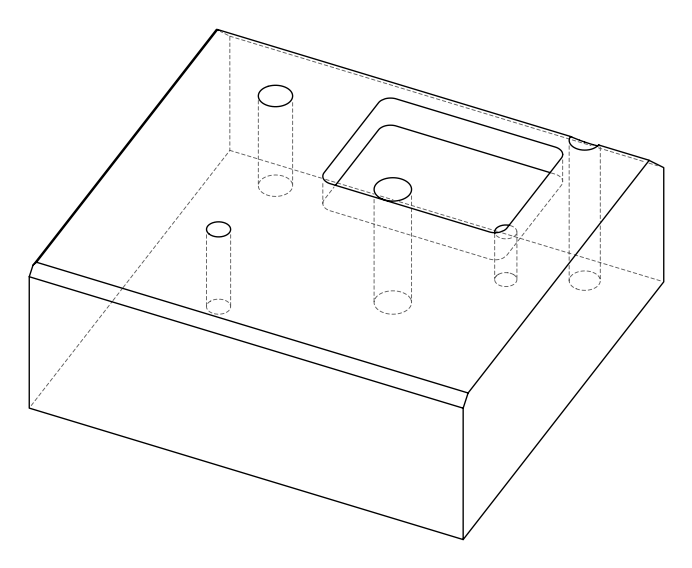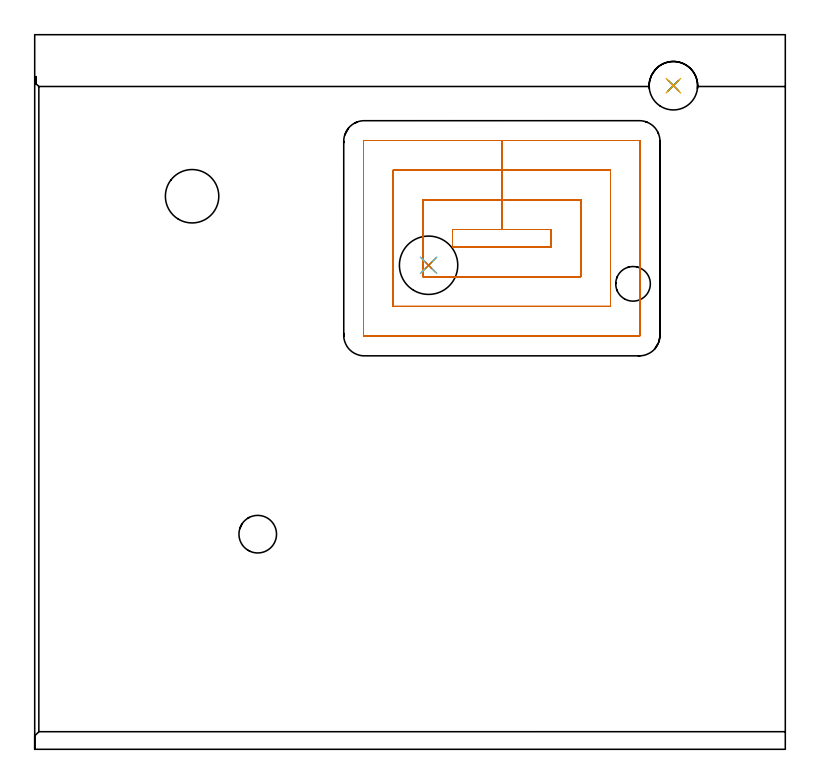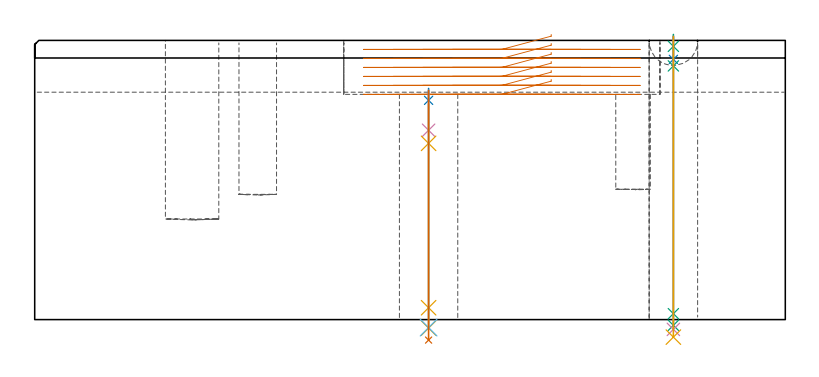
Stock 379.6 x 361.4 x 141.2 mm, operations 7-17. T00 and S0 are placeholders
(PLAN: 17 operations, 13 tool changes, 65.3 min)
(1 INDEXABLE_INSERT_DRILL_BLIND_HOLE_FROM_SOLID | STEP1POCKET | NXT0302_025 | 0.37 min | 51764 mm3)
(2 INDEXABLE_INSERT_DRILL_BLIND_HOLE_FROM_SOLID_1 | STEP1POCKET_1 | NXT0302_006 | 0.21 min | 18108 mm3)
(3 INDEXABLE_INSERT_DRILL_BLIND_HOLE_FROM_SOLID_2 | STEP1POCKET_2 | NXT0302_009 | 0.32 min | 22082 mm3)
(4 AREA_MILL | FG_CHAMFER_SURFACE | UGT0205_001 | 12.31 min | 15036 mm3)
(5 AREA_MILL_1 | FG_CHAMFER_SURFACE_1 | UGT0205_001 | 30.11 min | 130236 mm3)
(6 AREA_MILL_2 | FG_CHAMFER_SURFACE_2 | UGT0205_001 | 2.78 min | 724 mm3)
(7 MILL_RECTANGULAR_POCKET | POCKET_RECTANGULAR_STRAIGHT | UGT0201_136 | Follow Part, ap 5, ae 75% | 15.56 min | 510006 mm3)
(8 SPOT_DRILL | STEP1HOLE | NXT0321_9005460120000 | 0.05 min | 184 mm3)
(9 SPOT_DRILL_1 | STEP1HOLE_1 | NXT0321_9005460120000 | 0.05 min | 187 mm3)
(10 DRILL_BLIND_HOLE_INTO_CENTER | STEP1HOLE | NXT0301_092 | 0.09 min | 1686 mm3)
(11 GUN_DRILL_THROUGH_HOLE | STEP1HOLE | UGT0307_009 | 0.58 min | 10955 mm3)
(12 DRILL_TO_ENLARGE_THROUGH_HOLE | STEP1HOLE | NXT0301_104 | 0.49 min | 4626 mm3)
(13 DRILL_TO_ENLARGE_THROUGH_HOLE_1 | STEP1HOLE | UGT0301_394 | 0.51 min | 60301 mm3)
(14 DRILL_BLIND_HOLE_INTO_CENTER_1 | STEP1HOLE_1 | NXT0301_035 | 0.05 min | 205 mm3)
(15 GUN_DRILL_THROUGH_HOLE_1 | STEP1HOLE_1 | UGT0307_002 | 0.63 min | 3703 mm3)
(16 SPADE_DRILL_TO_ENLARGE_THROUGH_HOLE | STEP1HOLE_1 | UGT0306_006 | 0.59 min | 22229 mm3)
(17 DRILL_TO_ENLARGE_THROUGH_HOLE_2 | STEP1HOLE_1 | UGT0301_058 | 0.61 min | 38977 mm3)
(TOOL NXT0302_025 | Index. Insert Drill 27mm [880-D2700L32-05] | D27 PA176 FL135 Z2)
(TOOL NXT0302_006 | Index. Insert Drill 17.5mm [880-D1750L25-05] | D17.5 PA176 FL88 Z2)
(TOOL NXT0302_009 | Index. Insert Drill 19mm [880-D1900L25-05] | D19 PA176 FL95 Z2)
(TOOL UGT0205_001 | Chamfer Mill 20 x 3 x 45 deg. | D20 FL50 Z2)
(TOOL UGT0201_136 | Carbide End Mill 20.0 | D20 FL30 Z4)
(TOOL NXT0321_9005460120000 | NC Spot Drill, 142deg, 12mm, Carbide, Uncoated | D12 PA142 FL30 Z2)
(TOOL NXT0301_092 | Carbide Drill 12.1mm [860.1-1210-061A1-MM 2214] | D12.1 PA140 FL77 Z2)
(TOOL UGT0307_009 | Gun Drill 12 mm | D12 PA130 FL24 Z1)
(TOOL NXT0301_104 | Carbide Drill 14mm [860.1-1400-112A1-MM 2214] | D14 PA140 FL123 Z2)
(TOOL UGT0301_394 | Twist Drill 29.5 mm | D29.5 PA118 FL165 Z2)
(TOOL NXT0301_035 | Carbide Drill 6.4mm [860.1-0640-032A1-MM 2214] | D6.4 PA140 FL53 Z2)
(TOOL UGT0307_002 | Gun Drill 6 mm | D6 PA130 FL24 Z1)
(TOOL UGT0306_006 | Spade Drill 15.5mm | D15.5 PA132 FL10 Z2)
(TOOL UGT0301_058 | Twist Drill 24.5 mm | D24.5 PA118 FL160 Z2)
(OP 7 MILL_RECTANGULAR_POCKET)
G17 G21 G94 G90
T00 M6
G54
G17 G0 G90 X261.2 Y259.673 S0 M3
G43 Z151.2 H0
Z144.2
G94 G1 Y262.9 Z143.335 F250.
X236.25 Z136.65
X211.3 F500.
Y254.
X261.2
Y262.9
X236.25
Y277.9
X196.3
Y239.
X276.2
Y277.9
X236.25
Y292.9
X181.3
Y224.
X291.2
Y292.9
X236.25
Y307.9
X166.7
G3 X166.3 Y307.5 R0.4
G1 Y209.4
G3 X166.7 Y209. R0.4
G1 X305.8
G3 X306.2 Y209.4 R0.4
G1 Y307.5
G3 X305.8 Y307.9 R0.4
G1 X236.25
X235.25
G0 X261.2 Y259.673 Z139.65
G1 Y262.9 Z138.785 F250.
X236.25 Z132.1
X211.3 F500.
Y254.
X261.2
Y262.9
X236.25
Y277.9
X196.3
Y239.
X276.2
Y277.9
X236.25
Y292.9
X181.3
Y224.
X291.2
Y292.9
X236.25
Y307.9
X166.7
G3 X166.3 Y307.5 R0.4
G1 Y209.4
G3 X166.7 Y209. R0.4
G1 X305.8
G3 X306.2 Y209.4 R0.4
G1 Y307.5
G3 X305.8 Y307.9 R0.4
G1 X236.25
X235.25
G0 X261.2 Y259.673 Z135.1
G1 Y262.9 Z134.235 F250.
X236.25 Z127.55
X211.3 F500.
Y254.
X261.2
Y262.9
X236.25
Y277.9
X196.3
Y239.
X276.2
Y277.9
X236.25
Y292.9
X181.3
Y224.
X291.2
Y292.9
X236.25
Y307.9
X166.7
G3 X166.3 Y307.5 R0.4
G1 Y209.4
G3 X166.7 Y209. R0.4
G1 X305.8
G3 X306.2 Y209.4 R0.4
G1 Y307.5
G3 X305.8 Y307.9 R0.4
G1 X236.25
X235.25
G0 X261.2 Y259.673 Z130.55
G1 Y262.9 Z129.685 F250.
X236.25 Z123.
X211.3 F500.
Y254.
X261.2
Y262.9
X236.25
Y277.9
X196.3
Y239.
X276.2
Y277.9
X236.25
Y292.9
X181.3
Y224.
X291.2
Y292.9
X236.25
Y307.9
X166.7
G3 X166.3 Y307.5 R0.4
G1 Y209.4
G3 X166.7 Y209. R0.4
G1 X305.8
G3 X306.2 Y209.4 R0.4
G1 Y307.5
G3 X305.8 Y307.9 R0.4
G1 X236.25
X235.25
G0 X261.2 Y259.673 Z126.
G1 Y262.9 Z125.135 F250.
X236.25 Z118.45
X211.3 F500.
Y254.
X261.2
Y262.9
X236.25
Y277.9
X196.3
Y239.
X276.2
Y277.9
X236.25
Y292.9
X181.3
Y224.
X291.2
Y292.9
X236.25
Y307.9
X166.7
G3 X166.3 Y307.5 R0.4
G1 Y209.4
G3 X166.7 Y209. R0.4
G1 X305.8
G3 X306.2 Y209.4 R0.4
G1 Y307.5
G3 X305.8 Y307.9 R0.4
G1 X236.25
X235.25
G0 X261.2 Y259.673 Z121.45
G1 Y262.9 Z120.585 F250.
X236.25 Z113.9
X211.3 F500.
Y254.
X261.2
Y262.9
X236.25
Y277.9
X196.3
Y239.
X276.2
Y277.9
X236.25
Y292.9
X181.3
Y224.
X291.2
Y292.9
X236.25
Y307.9
X166.7
G3 X166.3 Y307.5 R0.4
G1 Y209.4
G3 X166.7 Y209. R0.4
G1 X305.8
G3 X306.2 Y209.4 R0.4
G1 Y307.5
G3 X305.8 Y307.9 R0.4
G1 X236.25
X235.25
G0 Z151.2
M5
M2
(OP 8 SPOT_DRILL)
G17 G21 G94 G90
T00 M6
G54
G17 G0 G90 X199.2 Y244.8 S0 M3
G43 Z151.2 H0
G94 G81 G98 Z110.9 F250. R116.9
G80
M5
M2
(OP 9 SPOT_DRILL_1)
G17 G21 G94 G90
T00 M6
G54
G17 G0 G90 X323. Y335.6 S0 M3
G43 Z151.2 H0
G94 G81 G98 Z138.2 F250. R144.2
G80
M5
M2
(OP 10 DRILL_BLIND_HOLE_INTO_CENTER)
G17 G21 G94 G90
T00 M6
G54
G17 G0 G90 X199.2 Y244.8 S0 M3
G43 Z151.2 H1
G94 G81 G98 Z95.75 F250. R115.9
G80
M5
M2
(OP 11 GUN_DRILL_THROUGH_HOLE)
G17 G21 G94 G90
T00 M6
G54
G17 G0 G90 X199.2 Y244.8 M8
G43 Z151.2 H0
Z109.082
S716 M3
G94 G1 Z89.136 F125. M26
G4 X.084
Z6. F250.
G4 X.084
Z-4.298 F125.
G4 X.084
M5
M9
G0 Z109.082
Z151.2
M2
(OP 12 DRILL_TO_ENLARGE_THROUGH_HOLE)
G17 G21 G94 G90
T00 M6
G54
G17 G0 G90 X199.2 Y244.8 S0 M3
G43 Z151.2 H1
G94 G73 G98 Z-4.048 F250. Q13.105 R115.9
G80
M5
M2
(OP 13 DRILL_TO_ENLARGE_THROUGH_HOLE_1)
G17 G21 G94 G90
T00 M6
G54
G17 G0 G90 X199.2 Y244.8 S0 M3
G43 Z151.2 H0
G94 G73 G98 Z-10.363 F250. Q24.853 R115.9
G80
M5
M2
(OP 14 DRILL_BLIND_HOLE_INTO_CENTER_1)
G17 G21 G94 G90
T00 M6
G54
G17 G0 G90 X323. Y335.6 S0 M3
G43 Z151.2 H1
G94 G81 G98 Z131.6 F250. R143.2
G80
M5
M2
(OP 15 GUN_DRILL_THROUGH_HOLE_1)
G17 G21 G94 G90
T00 M6
G54
G17 G0 G90 X323. Y335.6 M8
G43 Z151.2 H0
Z138.572
S716 M3
G94 G1 Z128.293 F125. M26
G4 X.084
Z3. F250.
G4 X.084
Z-2.899 F125.
G4 X.084
M5
M9
G0 Z138.572
Z151.2
M2
(OP 16 SPADE_DRILL_TO_ENLARGE_THROUGH_HOLE)
G17 G21 G94 G90
T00 M6
G54
G17 G0 G90 X323. Y335.6 S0 M3
G43 Z151.2 H0
G94 G73 G98 Z-4.951 F250. Q14.615 R143.2
G80
M5
M2
(OP 17 DRILL_TO_ENLARGE_THROUGH_HOLE_2)
G17 G21 G94 G90
T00 M6
G54
G17 G0 G90 X323. Y335.6 S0 M3
G43 Z151.2 H0
G94 G73 G98 Z-8.861 F250. Q21.437 R143.2
G80
M5
M2
